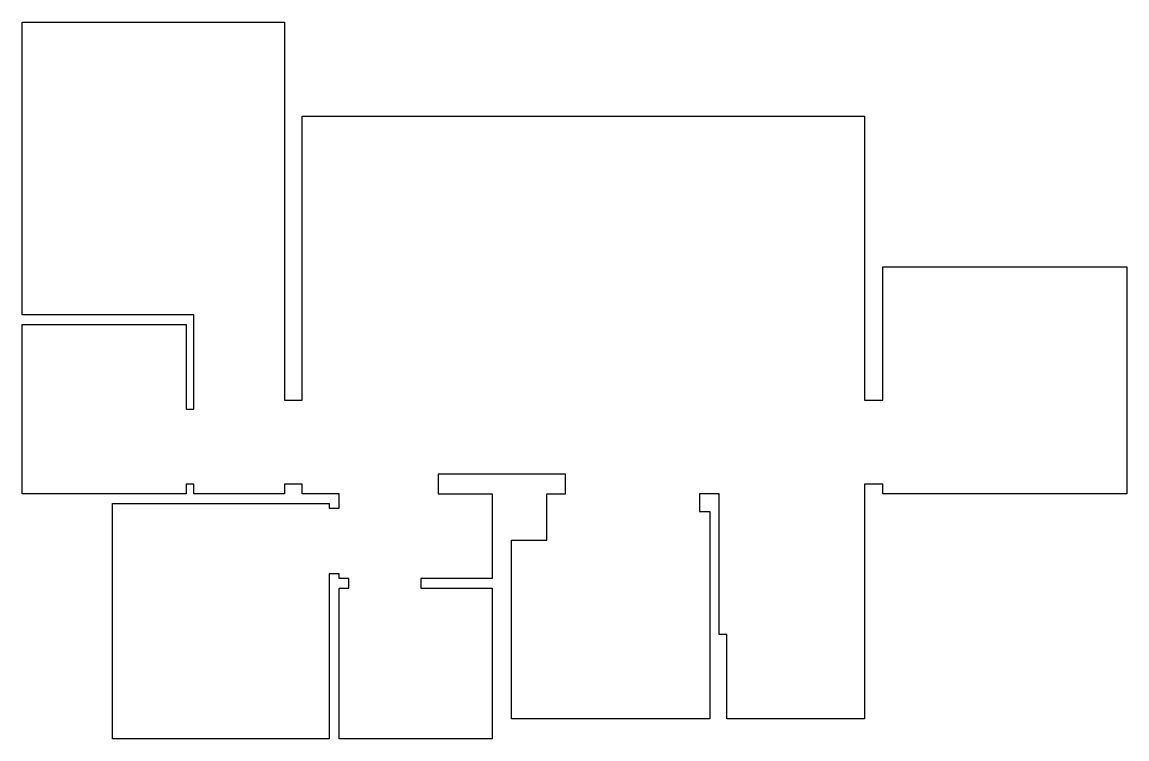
# Model space of a CAD drawing. Extents: x 0 to 12.2, y 0 to 7.9.
import ezdxf

# ---------------------------------------------------------------- set-up
doc = ezdxf.new("R2010")
doc.units = 0

msp = doc.modelspace()

# ---------------------------------------------------------------- linework, layer by layer
at = {"layer": '1', "color": 7, "linetype": 'CONTINUOUS'}
msp.add_polyline3d([(1.000815, 0, 0), (1.000815, 2.600543, 0), (3.396467, 2.600543, 0), (3.396467, 2.549321, 0), (3.506793, 2.549321, 0), (3.506793, 2.706929, 0), (3.097011, 2.706929, 0), (3.097011, 2.813315, 0), (2.9, 2.813315, 0), (2.9, 2.706929, 0), (1.899185, 2.706929, 0), (1.899185, 2.813315, 0), (1.8125, 2.813315, 0), (1.8125, 2.706929, 0), (0, 2.706929, 0), (0, 4.578533, 0), (1.8125, 4.578533, 0), (1.8125, 3.644701, 0), (1.899185, 3.644701, 0), (1.899185, 4.684918, 0), (0, 4.684918, 0), (0, 7.919837, 0), (2.9, 7.919837, 0), (2.9, 3.743206, 0), (3.097011, 3.743206, 0), (3.097011, 6.87962, 0), (9.314674, 6.87962, 0), (9.314674, 3.743206, 0), (9.515625, 3.743206, 0), (9.515625, 5.216848, 0), (12.214674, 5.216848, 0), (12.214674, 2.706929, 0), (9.515625, 2.706929, 0), (9.515625, 2.813315, 0), (9.314674, 2.813315, 0), (9.314674, 0.220652, 0), (7.78981, 0.220652, 0), (7.78981, 1.154484, 0), (7.707065, 1.154484, 0), (7.707065, 2.706929, 0), (7.490353, 2.706929, 0), (7.490353, 2.513859, 0), (7.60462, 2.513859, 0), (7.60462, 0.220652, 0), (5.409918, 0.220652, 0), (5.409918, 2.194701, 0), (5.8, 2.194701, 0), (5.8, 2.706929, 0), (6.008831, 2.706929, 0), (6.008831, 2.923641, 0), (4.598234, 2.923641, 0), (4.598234, 2.706929, 0), (5.197147, 2.706929, 0), (5.197147, 1.773098, 0), (4.409103, 1.773098, 0), (4.409103, 1.666712, 0), (5.197147, 1.666712, 0), (5.197147, 0, 0), (3.506793, 0, 0), (3.506793, 1.666712, 0), (3.613179, 1.666712, 0), (3.613179, 1.773098, 0), (3.506793, 1.773098, 0), (3.506793, 1.824321, 0), (3.396467, 1.824321, 0), (3.396467, 0, 0), (1.000815, 0, 0)], close=True, dxfattribs=at)

doc.saveas('drawing.dxf')
